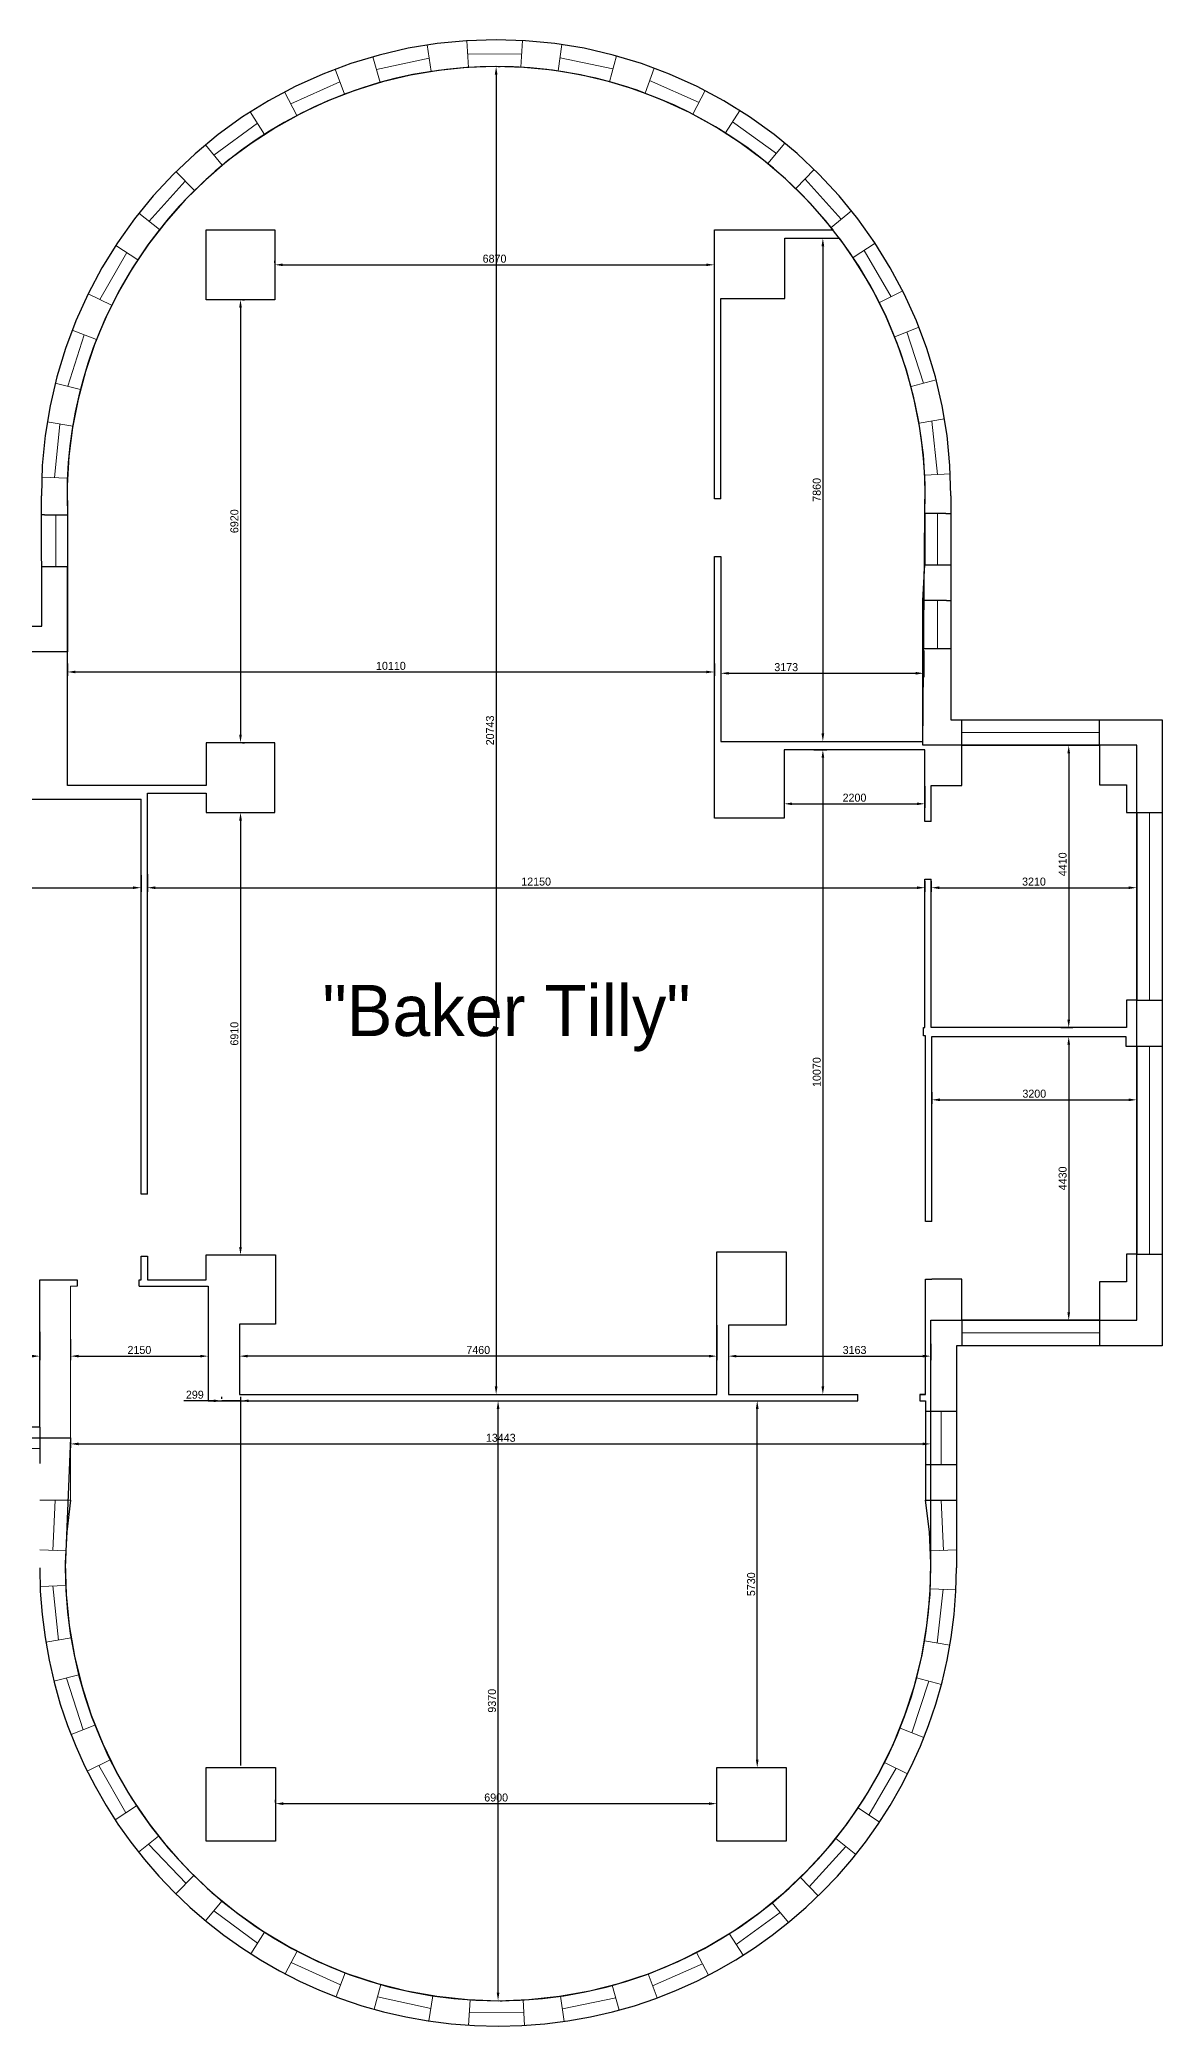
# Model space of a CAD drawing. Header units: millimetres. Extents: x 1209163 to 1252213, y -158492 to -127461.
# Drawn here: x 1234670 to 1252213, y -158492 to -127461 of the extents above; entities that cross this region are included whole.
import ezdxf

# ---------------------------------------------------------------- set-up
doc = ezdxf.new("R2010")
doc.units = ezdxf.units.MM
doc.layers.add('OFFICE_BOUNDARY', color=3, linetype='Continuous')

msp = doc.modelspace()

# ---------------------------------------------------------------- linework, layer by layer
at = {"color": 0, "lineweight": -2, "transparency": 16777216}
for p, q in [((1241803, -128004), (1241803, -148497)), ((1241834, -127879), (1241865, -127879)), ((1246772, -130562), (1246972, -130562)), ((1238343, -130945), (1238343, -130914)), ((1245213, -130945), (1245213, -130914)), ((1246909, -130687), (1246909, -138297)), ((1238468, -130977), (1245088, -130977)), ((1237839, -131522), (1237871, -131522)), ((1237808, -131647), (1237808, -138317)), ((1245313, -136963), (1245313, -137420)), ((1248486, -137003), (1248486, -137420)), ((1235103, -137204), (1235103, -137399)), ((1235228, -137337), (1245088, -137337)), ((1245213, -137204), (1245213, -137399)), ((1245438, -137357), (1248361, -137357)), ((1237839, -138442), (1237871, -138442)), ((1246767, -138552), (1246972, -138552)), ((1246909, -138677), (1246909, -148497)), ((1246924, -138422), (1246972, -138422)), ((1250488, -138482), (1250814, -138482)), ((1250751, -138607), (1250751, -142767)), ((1246303, -139118), (1246303, -139459)), ((1248503, -139118), (1248503, -139459)), ((1237839, -139532), (1237871, -139532)), ((1246428, -139396), (1248378, -139396)), ((1237808, -139657), (1237808, -146317)), ((1236253, -140510), (1236253, -140770)), ((1236353, -140496), (1236353, -140770)), ((1230098, -140707), (1236128, -140707)), ((1236478, -140707), (1248378, -140707)), ((1248503, -140603), (1248503, -140770)), ((1248603, -140603), (1248603, -140770)), ((1248728, -140707), (1251688, -140707)), ((1251813, -140603), (1251813, -140770)), ((1250595, -143032), (1250814, -143032)), ((1250629, -142892), (1250814, -142892)), ((1250751, -143157), (1250751, -147337)), ((1248613, -143899), (1248613, -144083)), ((1251813, -143781), (1251813, -144083)), ((1248738, -144020), (1251688, -144020)), ((1237839, -146442), (1237871, -146442)), ((1234673, -147643), (1234673, -148086)), ((1245253, -147538), (1245253, -148086)), ((1250595, -147462), (1250814, -147462)), ((1235153, -147760), (1235153, -148086)), ((1237303, -147760), (1237303, -148086)), ((1237793, -147844), (1237793, -148086)), ((1245433, -147834), (1245433, -148086)), ((1248596, -147834), (1248596, -148086)), ((1235278, -148024), (1237178, -148024)), ((1245128, -148024), (1237918, -148024)), ((1245558, -148024), (1248471, -148024)), ((1241834, -148622), (1241865, -148622)), ((1246767, -148622), (1246972, -148622)), ((1237390, -148722), (1236924, -148722)), ((1237515, -148690), (1237515, -148659)), ((1237813, -148722), (1237515, -148722)), ((1237813, -154420), (1237813, -148659)), ((1237938, -148722), (1238063, -148722)), ((1241833, -157967), (1241833, -148847)), ((1241864, -148722), (1241896, -148722)), ((1245613, -148722), (1245946, -148722)), ((1245883, -154327), (1245883, -148847)), ((1235153, -149333), (1235153, -149458)), ((1235278, -149395), (1248471, -149395)), ((1248596, -149364), (1248596, -149333)), ((1245824, -154452), (1245946, -154452)), ((1238353, -154995), (1238353, -154952)), ((1238478, -155014), (1245128, -155014)), ((1245253, -154995), (1245253, -154952)), ((1241864, -158092), (1241896, -158092))]:
    msp.add_line(p, q, dxfattribs=at)
at = {"color": 5, "lineweight": 5}
for p, q in [((1237391, -129263), (1238072, -128764)), ((1245498, -128741), (1246182, -129236)), ((1236382, -130297), (1236944, -129668)), ((1246631, -129638), (1247197, -130264)), ((1235610, -131519), (1236029, -130786)), ((1247553, -130751), (1247974, -131476)), ((1232076, -149469), (1234673, -149469)), ((1236016, -155156), (1235593, -154418)), ((1248052, -154461), (1247626, -155192)), ((1236958, -156263), (1236372, -155648)), ((1247268, -155682), (1246697, -156312)), ((1238076, -157191), (1237389, -156689)), ((1246244, -156717), (1245554, -157214))]:
    msp.add_line(p, q, dxfattribs=at)
for p, q in [((1234702, -136622), (1234697, -134586)), ((1248909, -134586), (1248909, -138082)), ((1232283, -136622), (1234702, -136622)), ((1248909, -138082), (1252213, -138082)), ((1252213, -138082), (1252213, -147862)), ((1252213, -147862), (1248996, -147862)), ((1248996, -147862), (1248996, -151328))]:
    msp.add_line(p, q)
at = {"color": 18, "lineweight": 30, "true_color": 0x000000}
for p, q in [((1235103, -134882), (1235103, -137022)), ((1248473, -138482), (1248503, -134862)), ((1235103, -137022), (1231883, -137022)), ((1251813, -138482), (1248473, -138482)), ((1251813, -147462), (1251813, -138482)), ((1248596, -151328), (1248596, -147462)), ((1248596, -147462), (1251813, -147462)), ((1231903, -149302), (1235153, -149302)), ((1235153, -149302), (1235070, -151328))]:
    msp.add_line(p, q, dxfattribs=at)
for points in [[(1248909, -134586), (1248895, -134111), (1248849, -133643), (1248773, -133181), (1248667, -132728), (1248533, -132284), (1248370, -131852), (1248180, -131431), (1247963, -131025), (1247721, -130633), (1247453, -130257), (1247161, -129899), (1246845, -129560), (1246507, -129240), (1246146, -128942), (1245764, -128667), (1245361, -128416), (1244943, -128192), (1244514, -127998), (1244076, -127834), (1243630, -127700), (1243178, -127595), (1242722, -127521), (1242263, -127476), (1241803, -127461), (1241342, -127476), (1240883, -127521), (1240427, -127595), (1239975, -127700), (1239530, -127834), (1239092, -127998), (1238663, -128192), (1238244, -128416), (1237841, -128667), (1237459, -128943), (1237099, -129241), (1236760, -129560), (1236444, -129899), (1236152, -130258), (1235885, -130633), (1235642, -131025), (1235426, -131432), (1235236, -131852), (1235073, -132285), (1234938, -132728), (1234833, -133182), (1234757, -133643), (1234711, -134112), (1234697, -134586)], [(1247068, -130432), (1246895, -130221), (1246716, -130020), (1246529, -129827), (1246336, -129642), (1246136, -129466), (1245931, -129299), (1245720, -129141), (1245503, -128992), (1245282, -128851), (1245055, -128720), (1244825, -128598), (1244590, -128485), (1244351, -128382), (1244108, -128288), (1243862, -128203), (1243614, -128128), (1243362, -128063), (1243108, -128007), (1242852, -127961), (1242594, -127926), (1242335, -127900), (1242074, -127884), (1241813, -127878), (1241551, -127883), (1241288, -127898), (1241025, -127924), (1240763, -127960), (1240501, -128006), (1240240, -128063), (1239980, -128131), (1239722, -128210), (1239465, -128300), (1239212, -128399), (1238965, -128509), (1238724, -128627), (1238489, -128754), (1238260, -128890), (1238038, -129035), (1237823, -129187), (1237614, -129347), (1237413, -129515), (1237219, -129690), (1237032, -129872), (1236852, -130061), (1236680, -130257), (1236516, -130459), (1236360, -130667), (1236213, -130881), (1236073, -131100), (1235943, -131324), (1235821, -131554), (1235707, -131789), (1235603, -132027), (1235508, -132271), (1235423, -132518), (1235347, -132769), (1235281, -133023), (1235224, -133281), (1235178, -133542), (1235142, -133805), (1235116, -134071), (1235101, -134340), (1235097, -134610), (1235103, -134882)], [(1248503, -134862), (1248507, -134402), (1248479, -133947), (1248421, -133498), (1248333, -133056), (1248216, -132623), (1248071, -132200), (1247898, -131789), (1247699, -131390), (1247474, -131005), (1247223, -130636), (1246948, -130284), (1246649, -129949), (1246327, -129635), (1245983, -129341), (1245617, -129069), (1245230, -128821), (1244827, -128599), (1244413, -128408), (1243990, -128245), (1243560, -128113), (1243123, -128010), (1242682, -127937), (1242238, -127893), (1241793, -127879), (1241347, -127894), (1240904, -127939), (1240463, -128014), (1240027, -128118), (1239597, -128252), (1239174, -128415), (1238761, -128608), (1238359, -128831), (1237973, -129080), (1237607, -129353), (1237264, -129648), (1236943, -129964), (1236645, -130299), (1236371, -130652), (1236121, -131022), (1235897, -131408), (1235699, -131807), (1235528, -132219), (1235384, -132642), (1235269, -133076), (1235182, -133517), (1235125, -133967), (1235099, -134422), (1235103, -134882)], [(1245313, -134632), (1245213, -134632), (1245213, -130432), (1247068, -130432)], [(1245313, -134632), (1245313, -131502), (1246313, -131502), (1246313, -130562), (1247168, -130562)], [(1248503, -134862), (1248509, -134572), (1248502, -134284), (1248483, -133997), (1248452, -133712), (1248409, -133429), (1248353, -133148), (1248286, -132871), (1248207, -132596), (1248117, -132325), (1248015, -132058), (1247902, -131796), (1247777, -131538), (1247641, -131285), (1247494, -131038), (1247337, -130797), (1247168, -130562)], [(1234743, -134882), (1234697, -134882)], [(1234743, -134882), (1235103, -134882)], [(1235103, -134882), (1235103, -135692)], [(1248833, -134862), (1248503, -134862)], [(1248503, -134862), (1248503, -135662)], [(1248833, -134862), (1248909, -134862)], [(1248603, -139672), (1248503, -139672), (1248503, -138552), (1246303, -138552), (1246303, -139622), (1245213, -139622), (1245213, -138462), (1245213, -135532), (1245313, -135532)], [(1245313, -135532), (1245313, -138422), (1248473, -138422), (1248473, -136972), (1248843, -136972)], [(1234743, -135692), (1234700, -135692)], [(1236353, -145492), (1236353, -139232), (1237273, -139232), (1237273, -139532), (1238343, -139532), (1238343, -138442), (1237273, -138442), (1237273, -139112), (1235103, -139112), (1235103, -135692), (1234743, -135692)], [(1248843, -136222), (1248473, -136222), (1248503, -135662), (1248833, -135662)], [(1248833, -135662), (1248909, -135662)], [(1248473, -136972), (1248473, -136222)], [(1248843, -136222), (1248909, -136222)], [(1248843, -136972), (1248909, -136972)], [(1249083, -138482), (1249083, -138082)], [(1251233, -138482), (1251233, -138082)], [(1231983, -138622), (1231883, -138622), (1231883, -139322), (1236253, -139322)], [(1248603, -139672), (1248603, -139112), (1249083, -139112), (1249083, -138482), (1251233, -138482), (1251233, -139102), (1251653, -139102), (1251653, -139532), (1251813, -139532), (1251813, -142462), (1251653, -142462), (1251653, -142892), (1248603, -142892), (1248603, -140572)], [(1236253, -145492), (1236253, -139322)], [(1251813, -139532), (1252213, -139532)], [(1248613, -145922), (1248513, -145922), (1248513, -143022), (1248483, -143022), (1248483, -142892), (1248503, -142892), (1248503, -140572), (1248603, -140572)], [(1251813, -142462), (1252213, -142462)], [(1248613, -145922), (1248613, -143032), (1251643, -143032), (1251643, -143182), (1251813, -143182), (1251813, -146432), (1251653, -146432), (1251653, -146862), (1251233, -146862), (1251233, -147462), (1249083, -147462), (1249083, -146822), (1248613, -146822)], [(1251813, -143182), (1252213, -143182)], [(1236353, -145492), (1236253, -145492)], [(1236223, -146932), (1236223, -146832), (1236253, -146832), (1236253, -146462), (1236353, -146462)], [(1236353, -146462), (1236353, -146832), (1237273, -146832), (1237273, -146442), (1238353, -146442), (1238353, -147522), (1237793, -147522), (1237793, -148622), (1238353, -148622), (1245253, -148622), (1245253, -146392), (1246333, -146392), (1246333, -147542), (1245433, -147542), (1245433, -148622), (1246333, -148622), (1247453, -148622)], [(1251813, -146432), (1252213, -146432)], [(1234673, -149132), (1234673, -146832), (1235253, -146832), (1235253, -146932)], [(1236223, -146932), (1237303, -146932), (1237303, -148722), (1247453, -148722)], [(1248513, -148622), (1248513, -146822), (1248613, -146822)], [(1249083, -147462), (1249083, -147862)], [(1251233, -147462), (1251233, -147862)], [(1247453, -148722), (1247453, -148622)], [(1248423, -148622), (1248513, -148622), (1248423, -148622), (1248423, -148722)], [(1248423, -148722), (1248513, -148722), (1248513, -148882), (1248996, -148882)], [(1248513, -148882), (1248513, -149722)], [(1234673, -149132), (1232073, -149132)], [(1234673, -149132), (1234673, -149702)], [(1248996, -149722), (1248513, -149722), (1248513, -150272), (1248996, -150272)], [(1235153, -150272), (1235093, -150766), (1235070, -151258), (1235083, -151748), (1235130, -152231), (1235212, -152708), (1235327, -153176), (1235475, -153634), (1235655, -154080), (1235866, -154512), (1236107, -154928), (1236378, -155327), (1236678, -155707), (1237006, -156066), (1237361, -156402), (1237743, -156714), (1238150, -157001), (1238577, -157256), (1239018, -157478), (1239470, -157665), (1239931, -157819), (1240400, -157938), (1240875, -158023), (1241353, -158075), (1241833, -158092), (1242313, -158075), (1242792, -158023), (1243266, -157938), (1243735, -157819), (1244197, -157665), (1244649, -157478), (1245089, -157256), (1245516, -157001), (1245924, -156714), (1246305, -156402), (1246660, -156066), (1246988, -155707), (1247288, -155327), (1247559, -154928), (1247800, -154512), (1248011, -154080), (1248191, -153634), (1248339, -153176), (1248454, -152708), (1248536, -152231), (1248584, -151748), (1248596, -151258), (1248573, -150766), (1248513, -150272)], [(1234670, -151328), (1234679, -151697), (1234707, -152061), (1234753, -152419), (1234816, -152772), (1234896, -153119), (1234992, -153459), (1235105, -153791), (1235233, -154117), (1235376, -154434), (1235535, -154743), (1235707, -155043), (1235893, -155333), (1236093, -155614), (1236306, -155885), (1236531, -156145), (1236768, -156394), (1237017, -156631), (1237277, -156856), (1237547, -157069), (1237828, -157268), (1238119, -157455), (1238419, -157627), (1238728, -157785), (1239045, -157929), (1239370, -158057), (1239703, -158170), (1240043, -158266), (1240390, -158346), (1240742, -158409), (1241101, -158455), (1241465, -158482), (1241833, -158492), (1242202, -158482), (1242566, -158455), (1242924, -158409), (1243277, -158346), (1243623, -158266), (1243963, -158170), (1244296, -158057), (1244621, -157929), (1244939, -157785), (1245248, -157627), (1245548, -157455), (1245838, -157268), (1246119, -157069), (1246390, -156856), (1246649, -156631), (1246898, -156394), (1247135, -156145), (1247361, -155885), (1247573, -155614), (1247773, -155333), (1247959, -155043), (1248132, -154743), (1248290, -154434), (1248433, -154117), (1248562, -153791), (1248674, -153459), (1248771, -153119), (1248851, -152772), (1248914, -152419), (1248959, -152061), (1248987, -151697), (1248996, -151328)], [(1235070, -151328), (1235079, -151677), (1235105, -152020), (1235148, -152358), (1235207, -152691), (1235283, -153019), (1235374, -153340), (1235480, -153654), (1235602, -153961), (1235737, -154261), (1235886, -154552), (1236049, -154835), (1236225, -155110), (1236414, -155375), (1236614, -155630), (1236827, -155876), (1237051, -156111), (1237286, -156335), (1237531, -156547), (1237787, -156748), (1238052, -156937), (1238326, -157112), (1238609, -157275), (1238901, -157425), (1239201, -157560), (1239508, -157681), (1239822, -157788), (1240143, -157879), (1240470, -157954), (1240803, -158014), (1241142, -158057), (1241485, -158083), (1241833, -158092), (1242181, -158083), (1242525, -158057), (1242863, -158014), (1243196, -157954), (1243523, -157879), (1243844, -157788), (1244159, -157681), (1244466, -157560), (1244765, -157425), (1245057, -157275), (1245340, -157112), (1245614, -156937), (1245880, -156748), (1246135, -156547), (1246381, -156335), (1246615, -156111), (1246839, -155876), (1247052, -155630), (1247253, -155375), (1247441, -155110), (1247617, -154835), (1247780, -154552), (1247929, -154261), (1248065, -153961), (1248186, -153654), (1248292, -153340), (1248383, -153019), (1248459, -152691), (1248518, -152358), (1248561, -152020), (1248587, -151677), (1248596, -151328)]]:
    msp.add_lwpolyline(points)
at = {"lineweight": 5}
for points in [[(1241370, -127893), (1241344, -127476)], [(1242189, -127890), (1242213, -127473)], [(1242771, -127949), (1242832, -127536)], [(1242771, -127949), (1242832, -127536)], [(1239989, -128129), (1239876, -127727)], [(1240789, -127956), (1240726, -127543)], [(1243573, -128117), (1243683, -127714)], [(1239433, -128312), (1239285, -127922)], [(1239433, -128312), (1239285, -127922)], [(1244130, -128296), (1244275, -127905)], [(1238690, -128645), (1238497, -128277)], [(1244879, -128626), (1245070, -128256)], [(1244879, -128626), (1245070, -128256)], [(1238184, -128939), (1237960, -128589)], [(1245387, -128917), (1245609, -128566)], [(1246051, -129396), (1246313, -129075)], [(1237523, -129422), (1237259, -129103)], [(1237523, -129422), (1237259, -129103)], [(1237089, -129815), (1236799, -129521)], [(1246487, -129786), (1246775, -129490)], [(1236543, -130425), (1236221, -130170)], [(1247037, -130392), (1247358, -130135)], [(1247382, -130865), (1247724, -130637)], [(1247382, -130865), (1247724, -130637)], [(1236201, -130899), (1235858, -130674)], [(1235793, -131609), (1235427, -131428)], [(1247792, -131568), (1248157, -131384)], [(1235557, -132144), (1235178, -131996)], [(1235557, -132144), (1235178, -131996)], [(1248032, -132102), (1248410, -131951)], [(1248289, -132879), (1248680, -132776)], [(1248289, -132879), (1248680, -132776)], [(1235306, -132924), (1234914, -132824)], [(1235186, -133496), (1234788, -133431)], [(1248413, -133451), (1248810, -133383)], [(1235102, -134311), (1234702, -134295)], [(1248501, -134261), (1248902, -134241)], [(1235253, -146932), (1235153, -146932), (1235153, -150272)], [(1234672, -150272), (1235153, -150272)], [(1248996, -150272), (1248513, -150272)], [(1235077, -151066), (1234672, -151050)], [(1248591, -151066), (1248996, -151050)], [(1235076, -151605), (1234676, -151621)], [(1248588, -151656), (1248988, -151675)], [(1235160, -152426), (1234765, -152491)], [(1248499, -152472), (1248893, -152540)], [(1235281, -153004), (1234893, -153103)], [(1248374, -153049), (1248761, -153151)], [(1248374, -153049), (1248761, -153151)], [(1235534, -153790), (1235161, -153935)], [(1235534, -153790), (1235161, -153935)], [(1248115, -153833), (1248487, -153981)], [(1235772, -154330), (1235414, -154507)], [(1247873, -154371), (1248230, -154551)], [(1236183, -155046), (1235849, -155266)], [(1247460, -155081), (1247793, -155303)], [(1247460, -155081), (1247793, -155303)], [(1236529, -155524), (1236215, -155772)], [(1247112, -155557), (1247424, -155807)], [(1237080, -156139), (1236799, -156424)], [(1246557, -156169), (1246836, -156455)], [(1237517, -156535), (1237262, -156843)], [(1237517, -156535), (1237262, -156843)], [(1246117, -156562), (1246370, -156871)], [(1238184, -157022), (1237968, -157359)], [(1238694, -157319), (1238508, -157673)], [(1245447, -157045), (1245661, -157383)], [(1244935, -157338), (1245119, -157694)], [(1244935, -157338), (1245119, -157694)], [(1239443, -157655), (1239302, -158029)], [(1239443, -157655), (1239302, -158029)], [(1240003, -157839), (1239895, -158224)], [(1243618, -157852), (1243724, -158238)], [(1244180, -157671), (1244319, -158047)], [(1240811, -158014), (1240750, -158409)], [(1241397, -158078), (1241371, -158477)], [(1242223, -158080), (1242246, -158480)], [(1242810, -158021), (1242868, -158416)], [(1242810, -158021), (1242868, -158416)]]:
    msp.add_lwpolyline(points, dxfattribs=at)
at = {"color": 5, "lineweight": 5}
for points in [[(1239932, -127928), (1240757, -127749)], [(1241357, -127684), (1242201, -127681)], [(1242802, -127742), (1243628, -127915)], [(1238593, -128461), (1239359, -128117)], [(1244202, -128100), (1244974, -128441)], [(1235110, -132874), (1235367, -132070)], [(1248221, -132026), (1248484, -132828)], [(1248611, -133417), (1248702, -134251)], [(1234902, -134303), (1234987, -133464)], [(1234923, -135692), (1234923, -134882)], [(1248702, -134862), (1248702, -135662)], [(1248702, -136222), (1248702, -136972)], [(1251233, -138282), (1249083, -138282)], [(1252013, -139532), (1252013, -142462)], [(1252013, -143182), (1252013, -146432)], [(1251233, -147662), (1249083, -147662)], [(1248755, -149722), (1248755, -148882)], [(1234913, -150272), (1234874, -151058)], [(1248755, -150272), (1248794, -151058)], [(1234962, -152459), (1234876, -151613)], [(1248788, -151666), (1248696, -152506)], [(1235348, -153863), (1235087, -153053)], [(1248567, -153100), (1248301, -153907)], [(1239372, -157842), (1238601, -157496)], [(1245027, -157516), (1244249, -157859)], [(1240780, -158212), (1239949, -158032)], [(1243671, -158045), (1242839, -158219)], [(1242234, -158280), (1241384, -158277)]]:
    msp.add_lwpolyline(points, dxfattribs=at)
for points in [[(1238343, -130432), (1238343, -131522), (1237273, -131522), (1237273, -130432)], [(1238353, -154452), (1238353, -155602), (1237273, -155602), (1237273, -154452)], [(1246333, -154452), (1246333, -155602), (1245253, -155602), (1245253, -154452)]]:
    msp.add_lwpolyline(points, close=True)
at = {"color": 0, "transparency": 16777216}
for points in [[(1241782, -128004), (1241824, -128004), (1241803, -127879)], [(1246888, -130687), (1246930, -130687), (1246909, -130562)], [(1238468, -130956), (1238468, -130997), (1238343, -130977)], [(1245088, -130956), (1245088, -130997), (1245213, -130977)], [(1237787, -131647), (1237829, -131647), (1237808, -131522)], [(1235228, -137316), (1235228, -137357), (1235103, -137337)], [(1245088, -137316), (1245088, -137357), (1245213, -137337)], [(1245438, -137337), (1245438, -137378), (1245313, -137357)], [(1248361, -137337), (1248361, -137378), (1248486, -137357)], [(1237787, -138317), (1237829, -138317), (1237808, -138442)], [(1246888, -138297), (1246930, -138297), (1246909, -138422)], [(1246888, -138677), (1246930, -138677), (1246909, -138552)], [(1250730, -138607), (1250772, -138607), (1250751, -138482)], [(1237787, -139657), (1237829, -139657), (1237808, -139532)], [(1246428, -139375), (1246428, -139417), (1246303, -139396)], [(1248378, -139375), (1248378, -139417), (1248503, -139396)], [(1236128, -140686), (1236128, -140728), (1236253, -140707)], [(1236478, -140686), (1236478, -140728), (1236353, -140707)], [(1248378, -140686), (1248378, -140728), (1248503, -140707)], [(1248728, -140686), (1248728, -140728), (1248603, -140707)], [(1251688, -140686), (1251688, -140728), (1251813, -140707)], [(1250730, -142767), (1250772, -142767), (1250751, -142892)], [(1250730, -143157), (1250772, -143157), (1250751, -143032)], [(1248738, -143999), (1248738, -144041), (1248613, -144020)], [(1251688, -143999), (1251688, -144041), (1251813, -144020)], [(1237787, -146317), (1237829, -146317), (1237808, -146442)], [(1250730, -147337), (1250772, -147337), (1250751, -147462)], [(1234548, -148003), (1234548, -148044), (1234673, -148024)], [(1235278, -148003), (1235278, -148044), (1235153, -148024)], [(1237178, -148003), (1237178, -148044), (1237303, -148024)], [(1237918, -148003), (1237918, -148044), (1237793, -148024)], [(1245128, -148003), (1245128, -148044), (1245253, -148024)], [(1245558, -148003), (1245558, -148044), (1245433, -148024)], [(1248471, -148003), (1248471, -148044), (1248596, -148024)], [(1241782, -148497), (1241824, -148497), (1241803, -148622)], [(1246888, -148497), (1246930, -148497), (1246909, -148622)], [(1237390, -148701), (1237390, -148742), (1237515, -148722)], [(1237938, -148701), (1237938, -148742), (1237813, -148722)], [(1241812, -148847), (1241854, -148847), (1241833, -148722)], [(1245862, -148847), (1245904, -148847), (1245883, -148722)], [(1235278, -149374), (1235278, -149416), (1235153, -149395)], [(1248471, -149374), (1248471, -149416), (1248596, -149395)], [(1245862, -154327), (1245904, -154327), (1245883, -154452)], [(1238478, -154993), (1238478, -155035), (1238353, -155014)], [(1245128, -154993), (1245128, -155035), (1245253, -155014)], [(1241812, -157967), (1241854, -157967), (1241833, -158092)]]:
    msp.add_solid(points, dxfattribs=at)
at = {"layer": 'OFFICE_BOUNDARY'}
msp.add_lwpolyline([(1231903, -149302), (1235153, -149302), (1235070, -151328), (1235079, -151677), (1235105, -152020), (1235148, -152358), (1235207, -152691), (1235283, -153019), (1235374, -153340), (1235480, -153654), (1235602, -153961), (1235737, -154261), (1235886, -154552), (1236049, -154835), (1236225, -155110), (1236414, -155375), (1236614, -155630), (1236827, -155876), (1237051, -156111), (1237286, -156335), (1237531, -156547), (1237787, -156748), (1238052, -156937), (1238326, -157112), (1238609, -157275), (1238901, -157425), (1239201, -157560), (1239508, -157681), (1239822, -157788), (1240143, -157879), (1240470, -157954), (1240803, -158014), (1241142, -158057), (1241485, -158083), (1241833, -158092), (1242181, -158083), (1242525, -158057), (1242863, -158014), (1243196, -157954), (1243523, -157879), (1243844, -157788), (1244159, -157681), (1244466, -157560), (1244765, -157425), (1245057, -157275), (1245340, -157112), (1245614, -156937), (1245880, -156748), (1246135, -156547), (1246381, -156335), (1246615, -156111), (1246839, -155876), (1247052, -155630), (1247253, -155375), (1247441, -155110), (1247617, -154835), (1247780, -154552), (1247929, -154261), (1248065, -153961), (1248186, -153654), (1248292, -153340), (1248383, -153019), (1248459, -152691), (1248518, -152358), (1248561, -152020), (1248587, -151677), (1248596, -151328), (1248596, -147462), (1251813, -147462), (1251813, -138482), (1248473, -138482), (1248503, -134862), (1248507, -134402), (1248479, -133947), (1248421, -133498), (1248333, -133056), (1248216, -132623), (1248071, -132200), (1247898, -131789), (1247699, -131390), (1247474, -131005), (1247223, -130636), (1246948, -130284), (1246649, -129949), (1246327, -129635), (1245983, -129341), (1245617, -129069), (1245230, -128821), (1244827, -128599), (1244413, -128408), (1243990, -128245), (1243560, -128113), (1243123, -128010), (1242682, -127937), (1242238, -127893), (1241793, -127879), (1241347, -127894), (1240904, -127939), (1240463, -128014), (1240027, -128118), (1239597, -128252), (1239174, -128415), (1238761, -128608), (1238359, -128831), (1237973, -129080), (1237607, -129353), (1237264, -129648), (1236943, -129964), (1236645, -130299), (1236371, -130652), (1236121, -131022), (1235897, -131408), (1235699, -131807), (1235528, -132219), (1235384, -132642), (1235269, -133076), (1235182, -133517), (1235125, -133967), (1235099, -134422), (1235103, -134882), (1235103, -137022), (1231883, -137022)], dxfattribs=at)

# ---------------------------------------------------------------- texts
at = {"color": 0, "transparency": 16777216, "char_height": 125, "attachment_point": 5}
for s, insert in [('6870', (1241778, -130882)), ('10110', (1240158, -137242)), ('3173', (1246336, -137262)), ('2200', (1247403, -139301)), ('12150', (1242428, -140612)), ('3210', (1250208, -140612)), ('3200', (1250213, -143925)), ('2150', (1236228, -147928)), ('7460', (1241523, -147928)), ('3163', (1247404, -147928)), ('299', (1237094, -148627)), ('13443', (1241875, -149300)), ('6900', (1241803, -154919))]:
    msp.add_mtext(s, dxfattribs=dict(at, insert=insert))
at = {"color": 0, "transparency": 16777216, "char_height": 125, "attachment_point": 5, "rotation": 90}
for s, insert in [('7860', (1246814, -134492)), ('6920', (1237713, -134982)), ('20743', (1241708, -138250)), ('4410', (1250656, -140341)), ('6910', (1237713, -142987)), ('10070', (1246814, -143587)), ('4430', (1250656, -145247)), ('5730', (1245788, -151587)), ('9370', (1241738, -153407))]:
    msp.add_mtext(s, dxfattribs=dict(at, insert=insert))
at = {"color": 1, "lineweight": 30, "insert": (1235225, -142225), "char_height": 800, "attachment_point": 1}
msp.add_mtext_dynamic_manual_height_columns('\\A1;        {\\C256;\\c0;     "Baker Tilly"   }', width=25301.6, gutter_width=12.5, heights=[-1035], dxfattribs=at)

doc.saveas('drawing.dxf')
